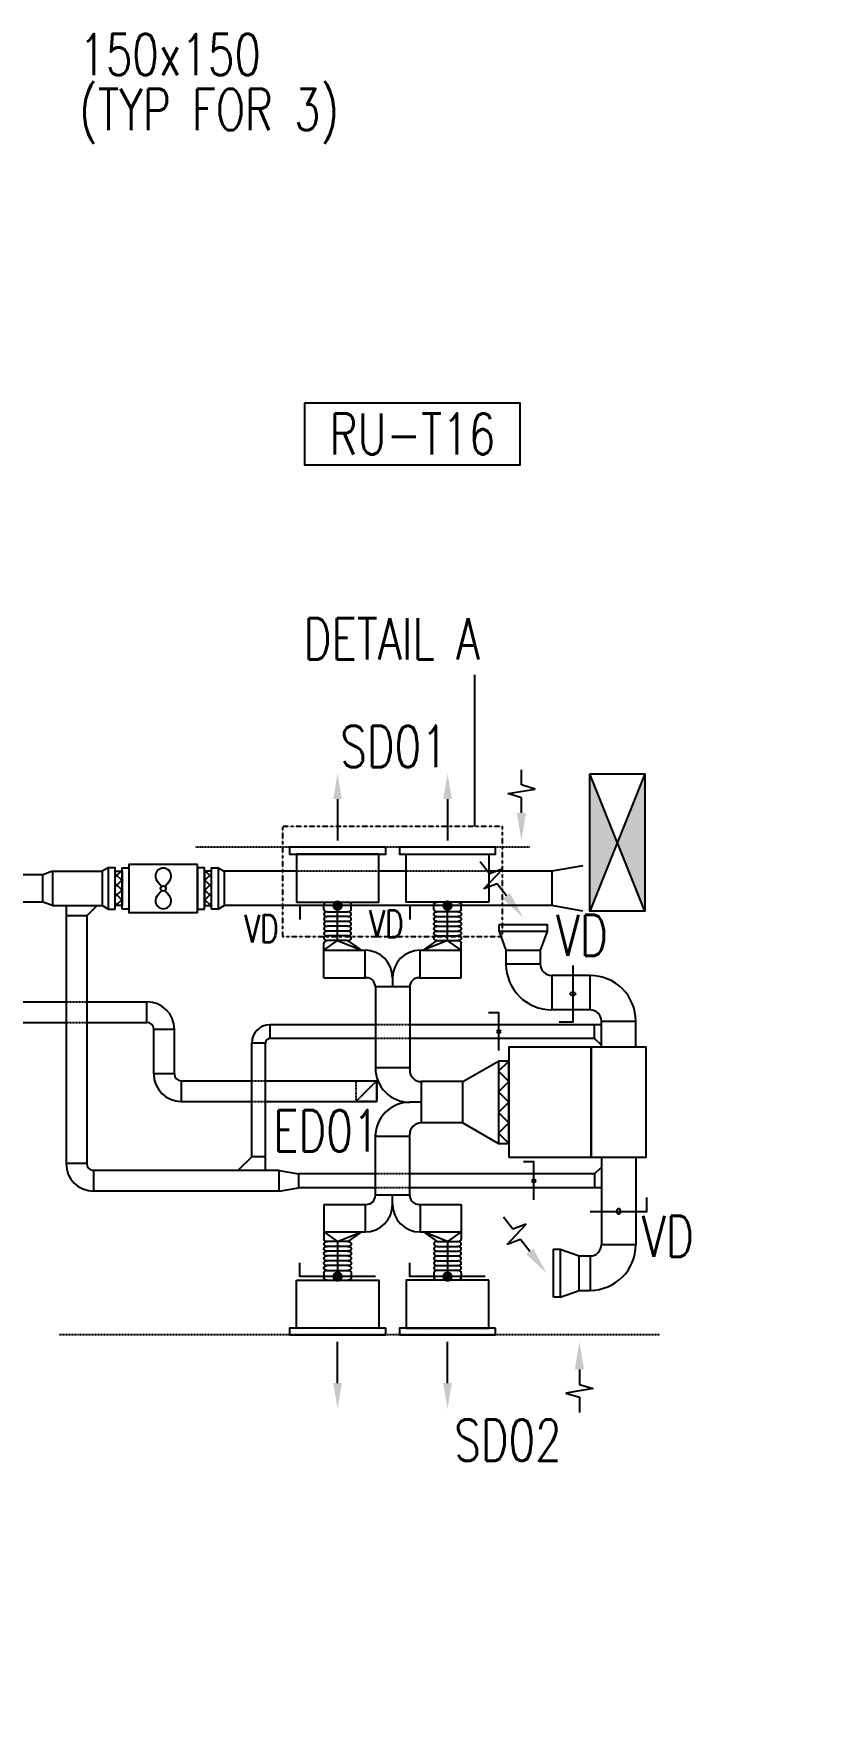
# Model space of a CAD drawing. Header units: millimetres. Extents: x 8426 to 52612, y 34067 to 55672.
# Drawn here: x 37951 to 43722, y 42037 to 54375 of the extents above; entities that cross this region are included whole.
import ezdxf
from ezdxf.enums import TextEntityAlignment as Align

# ---------------------------------------------------------------- set-up
doc = ezdxf.new("R2010")
doc.units = ezdxf.units.MM
for name, pattern in [('RU-MC03XXB1$0$HIDDEN2', [0.1875, 0.125, -0.0625]), ('RU-MD03XXB1$0$DASHDOT2', [0.5, 0.25, -0.125, 0, -0.125]), ('RU-MD03XXB1$0$HIDDEN2', [0.1875, 0.125, -0.0625])]:
    doc.linetypes.add(name, pattern=pattern)
doc.layers.add('AGRMNONT', color=1, linetype='Continuous', lineweight=25)
for name, color, linetype in [('RU-MC03XXB1$0$MPVENFNS', 60, 'Continuous'), ('RU-MC03XXB1$0$MPVENTND', 4, 'Continuous'), ('RU-MD03XXB1$0$MPGREVNT', 111, 'Continuous'), ('RU-MD03XXB1$0$MPVENENS', 2, 'Continuous'), ('RU-MD03XXB1$0$MPVENFNS', 60, 'Continuous'), ('RU-MD03XXB1$0$MPVENRAF', 1, 'Continuous'), ('RU-MD03XXB1$0$MPVENRNS', 40, 'Continuous'), ('RU-MD03XXB1$0$MPVENRNT', 4, 'Continuous'), ('RU-MD03XXB1$0$MPVENSAF', 1, 'Continuous'), ('RU-MD03XXB1$0$MPVENSNS', 7, 'Continuous'), ('RU-MD03XXB1$0$MPVENSNT', 11, 'Continuous'), ('RU-MD03XXB1$0$MPVENTND', 4, 'Continuous'), ('RU-MD03XXB1$0$MPVRNENT', 3, 'Continuous'), ('RU-MD03XXB1$0$X-REF', 25, 'Continuous'), ('RU-ME03XXB1$0$MPPIPENE', 6, 'Continuous'), ('RU-ME03XXB1$0$MPVENTNE', 6, 'Continuous')]:
    doc.layers.add(name, color=color, linetype=linetype)
doc.styles.add('RU-MD03XXB1$0$Standard', font='simplex.shx', dxfattribs={"width": 0.75})
doc.styles.add('SS', font='SIMPLEX.SHX', dxfattribs={"width": 0.75, "height": 3.5})
doc.styles.add('SS-1', font='simplex.shx', dxfattribs={"width": 0.75, "height": 3, "bigfont": 'B1NASKH.shx'})

# ---------------------------------------------------------------- blocks, each defined once
blk = doc.blocks.new('ROOM NO.3')
at = {"linetype": 'Continuous'}
blk.add_lwpolyline([(-114723, 82043), (-114723, 81593), (-113153, 81593), (-113153, 82043)], close=True, dxfattribs=at)
at = {"style": 'SS-1', "width": 0.75, "flags": 1}
for tag, p in [('CEILING-FINISH', (-113938, 86807)), ('WALL-FINISH', (-113938, 86307)), ('SKIRTING-FINISH', (-113938, 85807)), ('FLOOR-FINISH', (-113938, 85307)), ('ACTUAL-AREA', (-113938, 84801)), ('TOR-AREA', (-113938, 84294)), ('PEOPLE-NO.', (-113938, 83787)), ('DEPT-NAME', (-113938, 83292)), ('RM-NAME', (-113938, 82288))]:
    blk.add_attdef(tag, text='', height=300, dxfattribs=at).set_placement(p, align=Align.MIDDLE)
at = {"linetype": 'Continuous', "style": 'SS', "width": 0.75, "flags": 4}
blk.add_attdef('RM-NO', text='', height=300, dxfattribs=at).set_placement((-113938, 81818), align=Align.MIDDLE)
blk = doc.blocks.new('RU-MD03XXB1$0$SDAR')
at = {"color": 0, "linetype": 'ByBlock'}
blk.add_line((-300, 0), (0, 0), dxfattribs=at)
blk.add_solid([(-300, 31.25), (-300, -31.25), (-487.5, 0)], dxfattribs=at)
blk = doc.blocks.new('RU-MC03XXB1$0$FAD700X400')
at = {"layer": 'RU-MC03XXB1$0$MPVENFNS'}
for p, q in [((500, 200), (-500, -200)), ((-500, 200), (500, -200))]:
    blk.add_line(p, q, dxfattribs=at)
blk.add_lwpolyline([(-500, -200), (-500, 200), (500, 200), (500, -200)], close=True, dxfattribs=at)
blk.add_solid([(-500, 200), (500, 200), (500, -200), (-500, -200)], dxfattribs=at)
blk = doc.blocks.new('RU-MC03XXB1')
at = {"layer": 'RU-MC03XXB1$0$MPVENTND', "color": 1, "linetype": 'RU-MC03XXB1$0$HIDDEN2'}
blk.add_line((27470, 6000), (27620, 6150), dxfattribs=at)
at = {"layer": 'RU-MC03XXB1$0$MPVENTND'}
for points in [[(27685, 7850), (26985, 7850), (26985, 7800), (27685, 7800)], [(28485, 7850), (27785, 7850), (27785, 7800), (28485, 7800)], [(27685, 4350), (26985, 4350), (26985, 4300), (27685, 4300)], [(28485, 4350), (27785, 4350), (27785, 4300), (28485, 4300)]]:
    blk.add_lwpolyline(points, close=True, dxfattribs=at)
at = {"layer": 'RU-MC03XXB1$0$MPVENTND', "color": 1, "linetype": 'RU-MC03XXB1$0$HIDDEN2'}
blk.add_lwpolyline([(27470, 6000), (27470, 6150), (27620, 6150), (27620, 6000)], close=True, dxfattribs=at)
at = {"layer": 'RU-MC03XXB1$0$MPVENFNS', "rotation": 270}
blk.add_blockref('RU-MC03XXB1$0$FAD700X400', (29370, 7885), dxfattribs=at)
blk = doc.blocks.new('RU-ME03XXB1$0$FAF')
at = {"color": 4}
for p, q in [((-14, 12), (-53, 44)), ((53, 44), (14, 12)), ((-14, -12), (-53, -44)), ((53, -44), (14, -12))]:
    blk.add_line(p, q, dxfattribs=at)
at = {"color": 2}
blk.add_lwpolyline([(-175, 250), (-175, -250), (175, -250), (175, 250)], close=True, dxfattribs=at)
at = {"color": 4}
blk.add_circle((0, 0), 18.8, dxfattribs=at)
for centre, start, end in [((-90, 0), 50.3477, 309.6523), ((90, 0), 230.3477, 129.6523)]:
    blk.add_arc(centre, 57.4, start, end, dxfattribs=at)
blk = doc.blocks.new('RU-ME03XXB1$0$FCU1')
at = {"color": 2}
blk.add_lwpolyline([(300, 600), (300, 675), (-300, 675), (-300, 600)], close=True, dxfattribs=at)
at = {"color": 1}
blk.add_lwpolyline([(-300, 600), (-300, 600), (-225, 675), (-150, 600), (-75, 675), (0, 600), (75, 675), (150, 600), (225, 675), (300, 600)], dxfattribs=at)
blk.add_lwpolyline([(-400, 600), (-400, 0), (400, 0), (400, 600)], close=True)
blk = doc.blocks.new('RU-ME03XXB1')
at = {"layer": 'RU-ME03XXB1$0$MPPIPENE', "rotation": 90}
blk.add_blockref('RU-ME03XXB1$0$FCU1', (29180, 5994), dxfattribs=at)
at = {"layer": 'RU-ME03XXB1$0$MPVENTNE', "rotation": 270}
blk.add_blockref('RU-ME03XXB1$0$FAF', (26067, 7550), dxfattribs=at)
blk = doc.blocks.new('RU-MD03XXB1$0$RDAF')
for p, q in [((200, 0), (310, 0)), ((310, 0), (340, 99)), ((340, 99), (373, -99)), ((403, 0), (513, 0)), ((373, -99), (403, 0))]:
    blk.add_line(p, q)
blk.add_solid([(200, -33), (200, 33), (0, 0)])
blk = doc.blocks.new('RU-MD03XXB1$0$VD')
at = {"color": 2}
blk.add_lwpolyline([(0, 275), (0, -275), (100, -275)], dxfattribs=at)
at = {"color": 2, "const_width": 37.5}
blk.add_lwpolyline([(-18.75, 0, 1), (18.75, 0, 1)], format="xyb", close=True, dxfattribs=at)
blk = doc.blocks.new('RU-MD03XXB1$0$F-200A')
at = {"color": 1}
for p, q in [((0, 400), (-175, 500)), ((100, 500), (0, 400)), ((0, 400), (0, 0)), ((-75, 350), (75, 350)), ((-75, 300), (75, 300)), ((-75, 250), (75, 250)), ((-75, 200), (75, 200)), ((-75, 150), (75, 150))]:
    blk.add_line(p, q, dxfattribs=at)
at = {"color": 2}
for p, q in [((-175, 500), (-82, 407)), ((100, 500), (100, 425)), ((-65, 400), (75, 400)), ((-100, 75), (-100, 25)), ((75, 100), (-75, 100)), ((75, 0), (-75, 0)), ((100, 75), (100, 25))]:
    blk.add_line(p, q, dxfattribs=at)
at = {"color": 1}
for points in [[(-75, 100, -1), (-75, 150, -1), (-75, 200, -1), (-75, 250, -1), (-75, 300, -1), (-75, 350, -1), (-75, 400)], [(75, 100, 1), (75, 150, 1), (75, 200, 1), (75, 250, 1), (75, 300, 1), (75, 350, 1), (75, 400)]]:
    blk.add_lwpolyline(points, format="xyb", dxfattribs=at)
at = {"color": 2}
for centre, start, end in [((-65, 425), 225, 270), ((75, 425), 270, 0), ((-75, 75), 90, 180), ((-75, 25), 180, 270), ((75, 75), 0, 90), ((75, 25), 270, 0)]:
    blk.add_arc(centre, 25, start, end, dxfattribs=at)

msp = doc.modelspace()

# ---------------------------------------------------------------- hatches: boundary and pattern name
at = {"layer": 'RU-MD03XXB1$0$MPVENFNS'}
h = msp.add_hatch(dxfattribs=at)
h.set_pattern_fill('ANSI37', color=1, scale=400, angle=90, style=0)
h.set_pattern_definition([(45, (71258.286, 24455.62), (35.35534, -35.35534), []), (315, (71258.286, 24455.62), (-35.35534, -35.35534), [])])
h.paths.add_polyline_path([(38542.2, 48030.2), (38542.2, 48280.2), (38592.2, 48280.2), (38592.2, 48030.2)])
h = msp.add_hatch(dxfattribs=at)
h.set_pattern_fill('ANSI37', color=1, scale=400, angle=90, style=0)
h.set_pattern_definition([(135, (6526.207, 24455.62), (-35.35534, -35.35534), []), (225, (6526.207, 24455.62), (35.35534, -35.35534), [])])
h.paths.add_polyline_path([(39242.2, 48030.2), (39242.2, 48280.2), (39192.2, 48280.2), (39192.2, 48030.2)])

# ---------------------------------------------------------------- linework, layer by layer
at = {"layer": 'AGRMNONT'}
msp.add_lwpolyline([(41480.2, 46538.8, 0, 100, 0), (41763.6, 46538.8, 0, 0, 0), (43284.3, 46538.8, 0, 0, 0), (43284.3, 46031, 0, 0, 0), (45674.9, 46031, 0, 0, 0)], format="xyseb", dxfattribs=at)
at = {"layer": 'RU-MD03XXB1$0$MPGREVNT', "color": 1, "linetype": 'RU-MD03XXB1$0$DASHDOT2', "ltscale": 0.75}
msp.add_lwpolyline([(39760.5, 47805.2), (41360.5, 47805.2), (41360.5, 48605.2), (39760.5, 48605.2)], close=True, dxfattribs=at)
at = {"layer": 'RU-MD03XXB1$0$MPVENENS'}
for p, q in [((37860.5, 47330.2), (38185.5, 47330.2)), ((38335.5, 47330.2), (38773.2, 47330.2)), ((38773.2, 47180.2), (38773.2, 47330.2)), ((37860.5, 47180.2), (38185.5, 47180.2)), ((38335.5, 47180.2), (38773.2, 47180.2)), ((38823.2, 46805.2), (38823.2, 47130.2)), ((38823.2, 47130.2), (38973.2, 47130.2)), ((38973.2, 46805.2), (38973.2, 47130.2)), ((38973.2, 46805.2), (38823.2, 46805.2)), ((39023.2, 46755.2), (39535.5, 46755.2)), ((39023.2, 46755.2), (39023.2, 46605.2)), ((39635.5, 46755.2), (40445.5, 46755.2)), ((40445.5, 46605.2), (40445.5, 46755.2)), ((39023.2, 46605.2), (39535.5, 46605.2)), ((39635.5, 46605.2), (40445.5, 46605.2))]:
    msp.add_line(p, q, dxfattribs=at)
at = {"layer": 'RU-MD03XXB1$0$MPVENENS', "color": 1, "linetype": 'RU-MD03XXB1$0$HIDDEN2'}
for p, q in [((38185.5, 47330.2), (38335.5, 47330.2)), ((38185.5, 47180.2), (38335.5, 47180.2)), ((39535.5, 46755.2), (39635.5, 46755.2)), ((39535.5, 46605.2), (39635.5, 46605.2))]:
    msp.add_line(p, q, dxfattribs=at)
at = {"layer": 'RU-MD03XXB1$0$MPVENENS'}
for centre, radius, start, end in [((38773.2, 47130.2), 200, 0, 90), ((38773.2, 47130.2), 50, 0, 90), ((39023.2, 46805.2), 200, 180, 270), ((39023.2, 46805.2), 50, 180, 270)]:
    msp.add_arc(centre, radius, start, end, dxfattribs=at)
at = {"layer": 'RU-MD03XXB1$0$MPVENFNS'}
for p, q in [((38016.9, 48255.2), (37835.5, 48255.2)), ((38085.5, 48280.2), (38016.9, 48255.2)), ((38016.9, 48055.2), (38016.9, 48255.2)), ((38085.5, 48280.2), (38085.5, 48030.2)), ((38085.5, 48280.2), (38448.9, 48280.2)), ((38492.2, 48305.2), (38448.9, 48280.2)), ((38448.9, 48280.2), (38448.9, 48030.2)), ((39292.2, 48305.2), (39335.5, 48280.2)), ((39860.5, 48280.2), (39335.5, 48280.2)), ((39335.5, 48280.2), (39335.5, 48030.2)), ((40660.5, 48280.2), (40460.5, 48280.2)), ((41718.7, 48280.2), (41260.5, 48280.2)), ((41945.5, 48320.2), (41718.7, 48280.2)), ((41718.7, 48280.2), (41718.7, 48030.2)), ((38016.9, 48055.2), (37835.5, 48055.2)), ((38085.5, 48030.2), (38016.9, 48055.2)), ((38085.5, 48030.2), (38448.9, 48030.2)), ((38185.5, 48030.2), (38185.5, 46152.2)), ((38335.5, 47955.2), (38410.5, 48030.2)), ((38492.2, 48005.2), (38448.9, 48030.2)), ((39292.2, 48005.2), (39335.5, 48030.2)), ((40060.5, 48030.2), (39335.5, 48030.2)), ((40860.5, 48030.2), (40260.5, 48030.2)), ((41718.7, 48030.2), (41060.5, 48030.2)), ((41945.5, 47990.2), (41718.7, 48030.2)), ((38335.5, 47955.2), (38185.5, 47955.2)), ((38335.5, 47955.2), (38335.5, 46152.2)), ((40435.5, 47163.5), (39668.9, 47163.5)), ((39668.9, 47063.5), (39668.9, 47163.5)), ((42080.5, 47163.5), (40685.5, 47163.5)), ((42030.5, 47063.5), (42030.5, 47163.5)), ((39535.5, 46202.2), (39535.5, 47030.2)), ((39635.5, 47030.2), (39535.5, 47030.2)), ((39635.5, 46102.2), (39635.5, 47030.2)), ((40435.5, 47063.5), (39668.9, 47063.5)), ((42030.5, 47063.5), (40685.5, 47063.5)), ((42030.5, 47063.5), (42080.5, 47013.5)), ((38335.5, 46152.2), (38185.5, 46152.2)), ((39535.5, 46202.2), (39435.5, 46102.2)), ((39635.5, 46202.2), (39535.5, 46202.2)), ((39735.5, 46102.2), (38385.5, 46102.2)), ((38385.5, 46102.2), (38385.5, 45952.2)), ((39735.5, 45952.2), (39735.5, 46102.2)), ((39735.5, 46102.2), (39877.3, 46077.2)), ((40435.5, 46077.2), (39877.3, 46077.2)), ((39877.3, 46077.2), (39877.3, 45977.2)), ((42030.5, 46077.2), (40685.5, 46077.2)), ((42030.5, 46077.2), (42080.5, 46127.2)), ((42030.5, 46077.2), (42030.5, 45977.2)), ((39735.5, 45952.2), (38385.5, 45952.2)), ((39735.5, 45952.2), (39877.3, 45977.2)), ((40435.5, 45977.2), (39877.3, 45977.2)), ((42080.5, 45977.2), (40685.5, 45977.2))]:
    msp.add_line(p, q, dxfattribs=at)
at = {"layer": 'RU-MD03XXB1$0$MPVENFNS', "color": 1, "linetype": 'RU-MD03XXB1$0$HIDDEN2'}
for p, q in [((40460.5, 48280.2), (39860.5, 48280.2)), ((41260.5, 48280.2), (40660.5, 48280.2)), ((40260.5, 48030.2), (40077.3, 48030.2)), ((41060.5, 48030.2), (40860.5, 48030.2)), ((40685.5, 47163.5), (40435.5, 47163.5)), ((40685.5, 47063.5), (40435.5, 47063.5)), ((40685.5, 46077.2), (40435.5, 46077.2)), ((40685.5, 45977.2), (40435.5, 45977.2))]:
    msp.add_line(p, q, dxfattribs=at)
at = {"layer": 'RU-MD03XXB1$0$MPVENFNS', "color": 1}
for points in [[(38542.2, 48005.2), (38542.2, 48305.2), (38492.2, 48305.2), (38492.2, 48005.2)], [(38542.2, 48030.2), (38542.2, 48280.2), (38592.2, 48280.2), (38592.2, 48030.2)], [(38592.2, 48005.2), (38592.2, 48305.2), (38642.2, 48305.2), (38642.2, 48005.2)], [(39192.2, 48005.2), (39192.2, 48305.2), (39142.2, 48305.2), (39142.2, 48005.2)], [(39242.2, 48030.2), (39242.2, 48280.2), (39192.2, 48280.2), (39192.2, 48030.2)], [(39242.2, 48005.2), (39242.2, 48305.2), (39292.2, 48305.2), (39292.2, 48005.2)]]:
    msp.add_lwpolyline(points, close=True, dxfattribs=at)
at = {"layer": 'RU-MD03XXB1$0$MPVENFNS'}
for centre, radius, start, end in [((39668.9, 47030.2), 133.3, 90, 180), ((39668.9, 47030.2), 33.3, 90, 180), ((38385.5, 46152.2), 200, 180, 270), ((38385.5, 46152.2), 50, 180, 270)]:
    msp.add_arc(centre, radius, start, end, dxfattribs=at)
at = {"layer": 'RU-MD03XXB1$0$MPVENRNS'}
for p, q in [((41335.5, 47842.6), (41385.5, 47705.2)), ((41685.5, 47842.6), (41635.5, 47705.2)), ((41385.5, 47705.2), (41635.5, 47705.2)), ((41385.5, 47705.2), (41385.5, 47605.2)), ((41635.5, 47705.2), (41635.5, 47605.2)), ((41635.5, 47605.2), (41385.5, 47605.2)), ((41997.2, 47521.9), (41718.9, 47521.9)), ((41718.9, 47521.9), (41718.9, 47271.9)), ((41997.2, 47271.9), (41997.2, 47521.9)), ((41997.2, 47271.9), (41718.9, 47271.9)), ((42080.5, 46999.2), (42080.5, 47188.5)), ((42080.5, 47188.5), (42330.5, 47188.5)), ((42330.5, 46999.2), (42330.5, 47188.5)), ((42080.5, 46199.2), (42080.5, 45563.5)), ((42330.5, 46199.2), (42330.5, 45563.5)), ((41780.5, 45530.2), (41917.9, 45480.2)), ((42080.5, 45563.5), (42330.5, 45563.5)), ((41917.9, 45230.2), (41917.9, 45480.2)), ((41917.9, 45480.2), (41997.2, 45480.2)), ((41997.2, 45480.2), (41997.2, 45230.2)), ((41780.5, 45180.2), (41917.9, 45230.2)), ((41917.9, 45230.2), (41997.2, 45230.2))]:
    msp.add_line(p, q, dxfattribs=at)
for points in [[(41335.5, 47892.6), (41685.5, 47892.6), (41685.5, 47842.6), (41335.5, 47842.6)], [(41730.5, 45180.2), (41730.5, 45530.2), (41780.5, 45530.2), (41780.5, 45180.2)]]:
    msp.add_lwpolyline(points, close=True, dxfattribs=at)
for centre, radius, start, end in [((41718.9, 47605.2), 333.3, 180, 270), ((41718.9, 47605.2), 83.3, 180, 270), ((41997.2, 47188.5), 333.3, 0, 90), ((41997.2, 47188.5), 83.3, 0, 90), ((41997.2, 45563.5), 83.3, 270, 0), ((41997.2, 45563.5), 333.3, 270, 0)]:
    msp.add_arc(centre, radius, start, end, dxfattribs=at)
at = {"layer": 'RU-MD03XXB1$0$MPVENRNT', "color": 1}
for points in [[(36635.5, 47855.2, 0, 100, 0), (36920.2, 47949.8, 0, 0, 0), (37041.3, 47990.1, 0, 0, 0), (36606.4, 53824.5, 0, 0, 0), (36606.4, 53824.5, 0, 0, 0), (38104.8, 53824.5, 0, 0, 0)], [(37435.5, 51192.9, 0, 100, 0), (37735.5, 51192.9, 0, 0, 0), (39623, 51192.9, 0, 0, 0), (39623, 52760.8, 0, 0, 0), (43609.9, 52760.8, 0, 0, 0)], [(38892.2, 48330.2, 0, 100, 0), (38892.2, 48630.2, 0, 0, 0), (38892.2, 51005.2, 0, 0, 0), (43609.9, 51005.2, 0, 0, 0)], [(39623, 48455.2, 0, 100, 0), (39623, 48755.2, 0, 0, 0), (39623, 50405.2, 0, 0, 0), (43609.9, 50405.2, 0, 0, 0)], [(42329.6, 47214, 0, 100, 0), (42629.6, 47214, 0, 0, 0), (43609.9, 47214, 0, 0, 0)], [(42232.9, 45327.8, 0, 100, 0), (42445, 45115.7, 0, 0, 0), (42808.3, 44752.5, 0, 0, 0), (43575.5, 44752.5, 0, 0, 0)], [(42113, 44905.2, 0, 100, 0), (42113, 44605.2, 0, 0, 0), (42113, 44125.8, 0, 0, 0), (43575.5, 44125.8, 0, 0, 0)]]:
    msp.add_lwpolyline(points, format="xyseb", dxfattribs=at)
at = {"layer": 'RU-MD03XXB1$0$MPVENSNS'}
for p, q in [((40060.5, 47705.2), (40360.5, 47705.2)), ((40060.5, 47505.2), (40060.5, 47705.2)), ((40360.5, 47505.2), (40360.5, 47705.2)), ((40760.5, 47705.2), (41060.5, 47705.2)), ((40760.5, 47505.2), (40760.5, 47705.2)), ((41060.5, 47505.2), (41060.5, 47705.2)), ((40060.5, 47505.2), (40368.9, 47505.2)), ((40560.5, 47505.2), (40560.5, 47438.5)), ((40752.2, 47505.2), (41060.5, 47505.2)), ((40435.5, 47438.5), (40435.5, 46849.2)), ((40685.5, 47438.5), (40435.5, 47438.5)), ((40685.5, 47438.5), (40685.5, 46832.5)), ((41070.7, 46749.2), (41330.5, 46899.2)), ((40685.5, 46849.2), (40435.5, 46849.2)), ((41070.7, 46749.2), (40768.9, 46749.2)), ((40768.9, 46749.2), (40768.9, 46449.2)), ((41070.7, 46449.2), (41070.7, 46749.2)), ((40768.9, 46599.2), (40685.5, 46599.2)), ((41070.7, 46449.2), (40768.9, 46449.2)), ((41070.7, 46449.2), (41330.5, 46299.2)), ((40435.5, 45921.9), (40435.5, 46365.9)), ((40685.5, 46349.2), (40435.5, 46349.2)), ((40685.5, 45921.9), (40685.5, 46365.9)), ((40685.5, 45921.9), (40435.5, 45921.9)), ((40560.5, 45855.2), (40560.5, 45921.9)), ((40060.5, 45855.2), (40368.9, 45855.2)), ((40060.5, 45855.2), (40060.5, 45655.2)), ((40360.5, 45855.2), (40360.5, 45655.2)), ((40752.2, 45855.2), (41060.5, 45855.2)), ((40760.5, 45855.2), (40760.5, 45655.2)), ((41060.5, 45855.2), (41060.5, 45655.2)), ((40060.5, 45655.2), (40360.5, 45655.2)), ((40760.5, 45655.2), (41060.5, 45655.2))]:
    msp.add_line(p, q, dxfattribs=at)
at = {"layer": 'RU-MD03XXB1$0$MPVENSNS', "color": 2}
for points in [[(39860.5, 48055.2), (40460.5, 48055.2), (40460.5, 48405.2), (39860.5, 48405.2)], [(41260.5, 48055.2), (40660.5, 48055.2), (40660.5, 48405.2), (41260.5, 48405.2)], [(42005.5, 46999.2), (42005.5, 46199.2), (42405.5, 46199.2), (42405.5, 46999.2)], [(39860.5, 45305.2), (40460.5, 45305.2), (40460.5, 44955.2), (39860.5, 44955.2)], [(41260.5, 45305.2), (40660.5, 45305.2), (40660.5, 44955.2), (41260.5, 44955.2)]]:
    msp.add_lwpolyline(points, close=True, dxfattribs=at)
at = {"layer": 'RU-MD03XXB1$0$MPVENSNS'}
for centre, radius, start, end in [((40360.5, 47505.2), 200, 0, 90), ((40760.5, 47505.2), 200, 90, 180), ((40368.9, 47438.5), 66.7, 0, 90), ((40752.2, 47438.5), 66.7, 90, 180), ((40685.5, 46849.2), 250, 180, 270), ((40768.9, 46832.5), 83.3, 180, 270), ((40685.5, 46349.2), 250, 90, 180), ((40768.9, 46365.9), 83.3, 90, 180), ((40368.9, 45921.9), 66.7, 270, 0), ((40752.2, 45921.9), 66.7, 180, 270), ((40360.5, 45855.2), 200, 270, 0), ((40760.5, 45855.2), 200, 180, 270)]:
    msp.add_arc(centre, radius, start, end, dxfattribs=at)
at = {"layer": 'RU-MD03XXB1$0$MPVENSNT', "color": 1}
msp.add_lwpolyline([(41160.1, 48605.2), (41160.1, 49710.3)], dxfattribs=at)
for points in [[(41587, 48280.2, 0, 100, 0), (41799.2, 48492.3, 0, 0, 0), (42412, 49105.2, 0, 0, 0), (43609.9, 49105.2, 0, 0, 0)], [(42395.5, 48655.2, 0, 100, 0), (42695.5, 48655.2, 0, 0, 0), (43609.9, 48655.2, 0, 0, 0)], [(38335.5, 47854.6, 0, 100, 0), (38547.7, 47642.5, 0, 0, 0), (39397.8, 46792.4, 0, 0, 0), (43609.9, 46792.4, 0, 0, 0)], [(40685.5, 47272.7, 0, 100, 0), (40975.1, 47351.4, 0, 0, 0), (42324.9, 47718.2, 0, 0, 0), (43658.8, 47718.2, 0, 0, 0)], [(40896.6, 46449.2, 0, 100, 0), (40896.6, 46149.2, 0, 0, 0), (40896.6, 42677.3, 0, 0, 0), (43609.9, 42677.3, 0, 0, 0)], [(42405.5, 46199.2, 0, 100, 0), (42617.7, 45987.1, 0, 0, 0), (42879, 45725.8, 0, 0, 0), (43575.5, 45725.8, 0, 0, 0)], [(39965.1, 45977.2, 0, 100, 0), (39753, 45765.1, 0, 0, 0), (39198.3, 45210.4, 0, 0, 0), (39198.3, 41423.3, 0, 0, 0), (43609.9, 41423.3, 0, 0, 0)], [(40399.6, 45655.2, 0, 100, 0), (40399.6, 45355.2, 0, 0, 0), (40399.6, 42050.3, 0, 0, 0), (43609.9, 42050.3, 0, 0, 0)]]:
    msp.add_lwpolyline(points, format="xyseb", dxfattribs=at)
at = {"layer": 'RU-MD03XXB1$0$MPVENTND', "color": 5, "linetype": 'RU-MD03XXB1$0$HIDDEN2'}
for p, q in [((41560.5, 48455.2), (39125.5, 48455.2)), ((42505.5, 44905.2), (38135.5, 44905.2))]:
    msp.add_line(p, q, dxfattribs=at)

# ---------------------------------------------------------------- block references
at = {"layer": 'AGRMNONT'}
ref = msp.add_blockref('ROOM NO.3', (154643, -30355.8), dxfattribs=at)
ref.add_attrib('RM-NO', 'RU-T16', dxfattribs={"layer": '0', "linetype": 'Continuous', "height": 300, "style": 'SS', "width": 0.75}).set_placement((40705.4, 51462.5), align=Align.MIDDLE)
at = {"layer": 'RU-MD03XXB1$0$MPVENFNS', "xscale": 0.75, "yscale": 0.5, "rotation": 180}
for p in [(41334.2, 47113.5), (41588.5, 46027.2)]:
    msp.add_blockref('RU-MD03XXB1$0$VD', p, dxfattribs=at)
at = {"layer": 'RU-MD03XXB1$0$MPVENRAF'}
for p, rotation in [((41498, 48505.2), 90), ((41510.5, 47942.6), 127.5451668110554), ((41680.5, 45355.2), 127.5451668112206), ((41920, 44855.2), 270)]:
    msp.add_blockref('RU-MD03XXB1$0$RDAF', p, dxfattribs=dict(at, rotation=rotation))
at = {"layer": 'RU-MD03XXB1$0$MPVENRNS', "xscale": -1, "yscale": 0.75}
msp.add_blockref('RU-MD03XXB1$0$VD', (41872.1, 47388.5), dxfattribs=at)
at = {"layer": 'RU-MD03XXB1$0$MPVENRNS', "yscale": 0.75, "rotation": 90}
msp.add_blockref('RU-MD03XXB1$0$VD', (42205.5, 45805), dxfattribs=at)
at = {"layer": 'RU-MD03XXB1$0$MPVENSAF', "color": 1, "rotation": 270}
for p in [(40160.5, 48505.2), (40960.5, 48505.2)]:
    msp.add_blockref('RU-MD03XXB1$0$SDAR', p, dxfattribs=at)
at = {"layer": 'RU-MD03XXB1$0$MPVENSAF', "color": 1, "xscale": -1, "rotation": 270}
for p in [(40160.5, 44855.2), (40960.5, 44855.2)]:
    msp.add_blockref('RU-MD03XXB1$0$SDAR', p, dxfattribs=at)
at = {"layer": 'RU-MD03XXB1$0$MPVENSNS', "rotation": 270}
for p in [(40160.5, 48030.2), (40960.5, 48030.2)]:
    msp.add_blockref('RU-MD03XXB1$0$VD', p, dxfattribs=at)
at = {"layer": 'RU-MD03XXB1$0$MPVENSNS', "yscale": 0.6999999999970896, "rotation": 180}
msp.add_blockref('RU-MD03XXB1$0$F-200A', (40160.5, 48055.2), dxfattribs=at)
at = {"layer": 'RU-MD03XXB1$0$MPVENSNS', "xscale": -1, "yscale": 0.6999999999970896, "rotation": 180}
msp.add_blockref('RU-MD03XXB1$0$F-200A', (40960.5, 48055.2), dxfattribs=at)
at = {"layer": 'RU-MD03XXB1$0$MPVENSNS', "xscale": -1, "yscale": 0.6999999999970896}
msp.add_blockref('RU-MD03XXB1$0$F-200A', (40160.5, 45305.2), dxfattribs=at)
at = {"layer": 'RU-MD03XXB1$0$MPVENSNS', "yscale": 0.6999999999970896}
msp.add_blockref('RU-MD03XXB1$0$F-200A', (40960.5, 45305.2), dxfattribs=at)
at = {"layer": 'RU-MD03XXB1$0$MPVENSNS', "xscale": -1, "rotation": 270}
for p in [(40160.5, 45330.2), (40960.5, 45330.2)]:
    msp.add_blockref('RU-MD03XXB1$0$VD', p, dxfattribs=at)
at = {"layer": 'RU-MD03XXB1$0$X-REF'}
for name in ['RU-MC03XXB1', 'RU-ME03XXB1']:
    msp.add_blockref(name, (12825.5, 40605.2), dxfattribs=at)
at = {"layer": 'RU-ME03XXB1$0$MPPIPENE', "rotation": 90}
msp.add_blockref('RU-ME03XXB1$0$FCU1', (42005.5, 46599.2), dxfattribs=at)
at = {"layer": 'RU-ME03XXB1$0$MPVENTNE', "rotation": 270}
msp.add_blockref('RU-ME03XXB1$0$FAF', (38892.2, 48155.2), dxfattribs=at)

# ---------------------------------------------------------------- texts
at = {"layer": 'RU-MD03XXB1$0$MPVENRNT', "style": 'RU-MD03XXB1$0$Standard', "width": 0.75}
for p in [(41750, 47664.2), (42375.4, 45473.5)]:
    msp.add_text('VD', height=300, dxfattribs=at).set_placement(p)
at = {"layer": 'RU-MD03XXB1$0$MPVENSNT', "style": 'RU-MD03XXB1$0$Standard', "width": 0.75}
for s, height, p in [('150x150', 300, (38281.6, 54074.5)), ('(TYP FOR 3)', 300, (38281.6, 53674.5)), ('SD01', 300, (40180.3, 49038.7)), ('VD', 200, (40389.2, 47797.5)), ('VD', 200, (39481, 47762.3)), ('SD02', 300, (41009.6, 43990.2))]:
    msp.add_text(s, height=height, dxfattribs=at).set_placement(p)
at = {"layer": 'RU-MD03XXB1$0$MPVENSNT', "color": 7, "style": 'RU-MD03XXB1$0$Standard', "width": 0.75}
msp.add_text('DETAIL A', height=300, dxfattribs=at).set_placement((39914, 49822.2))
at = {"layer": 'RU-MD03XXB1$0$MPVRNENT', "style": 'RU-MD03XXB1$0$Standard', "width": 0.75}
msp.add_text('ED01', height=300, dxfattribs=at).set_placement((39692.1, 46241.6))

doc.saveas('drawing.dxf')
